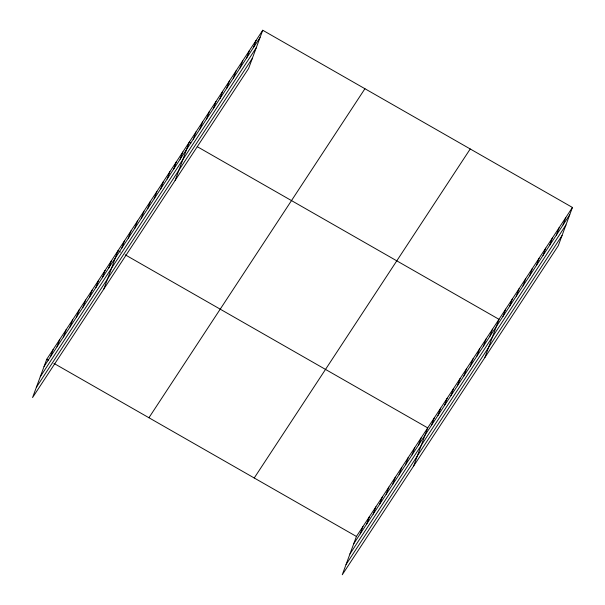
<?xml version="1.0" encoding="UTF-8"?>
<svg xmlns="http://www.w3.org/2000/svg" width="605" height="605" viewBox="0 0 605 605"><rect width="100%" height="100%" fill="white"/><g stroke="black" fill="none" stroke-linecap="round" stroke-linejoin="round"><path stroke-width="0.91" d="M262.736 30.25L46.736 359.264L32.572 397.553L248.572 68.539L262.736 30.25L572.428 207.447L558.264 245.736L342.264 574.75L356.428 536.461L572.428 207.447M50.517 356.685L53.217 349.395M56.999 346.816L59.691 339.518M63.48 336.947L66.172 329.649M69.953 327.071L72.653 319.78M76.434 317.202L79.134 309.911M82.915 307.332L85.615 300.042M89.396 297.463L92.096 290.173M95.877 287.594L98.577 280.296M102.358 277.725L105.051 270.427M108.839 267.849L111.532 260.558M103.848 288.978L118.013 250.689L120.41 252.058M121.794 248.11L124.494 240.82M128.275 238.241L130.975 230.951M134.756 228.372L137.456 221.075M141.237 218.503L143.937 211.205M147.718 208.627L150.411 201.336M154.199 198.758L156.892 191.467M160.673 188.889L163.373 181.598M167.154 179.019L169.854 171.729M173.635 169.15L176.335 161.853M180.116 159.274L182.816 151.984M175.132 180.403L189.297 142.114L190.893 143.03M193.275 139.241L195.967 131.943M199.945 129.069L202.645 121.779M206.623 118.898L209.322 111.607M213.3 108.726L216 101.436M219.978 98.562L222.678 91.264M226.656 88.39L229.348 81.1M233.333 78.219L236.026 70.929M240.004 68.047L242.703 60.757M246.681 57.883L249.381 50.586M253.359 47.712L256.059 40.422M360.217 533.882L362.909 526.592M366.69 524.013L369.39 516.723M373.172 514.144L375.871 506.846M379.653 504.267L382.352 496.977M386.134 494.398L388.833 487.108M392.615 484.529L395.315 477.239M399.096 474.66L401.788 467.37M405.577 464.791L408.269 457.493M412.05 454.922L414.75 447.624M418.531 445.046L421.231 437.755M413.548 466.175L427.712 427.886L125.197 254.803M431.494 425.307L434.193 418.017M437.975 415.438L440.667 408.148M444.456 405.569L447.148 398.272M450.929 395.7L453.629 388.402M457.41 385.824L460.11 378.533M463.891 375.955L466.591 368.664M470.372 366.085L473.072 358.795M476.853 356.216L479.553 348.926M483.334 346.347L486.027 339.05M489.816 336.471L492.508 329.18M484.824 357.6L498.989 319.311L197.275 146.682M502.967 316.438L505.667 309.14M509.644 306.266L512.344 298.976M516.322 296.095L519.022 288.804M523 285.923L525.692 278.633M529.678 275.759L532.37 268.461M536.348 265.587L539.047 258.297M543.025 255.416L545.725 248.126M549.703 245.244L552.403 237.954M556.381 235.08L559.08 227.782M563.058 224.909L565.751 217.618M44.036 366.554L260.037 37.54M40.255 376.786L256.248 47.772M36.353 387.321L252.353 58.314M148.936 417.737L364.936 88.723M254.229 477.988L470.229 148.974M353.736 543.751L569.728 214.737M349.947 553.983L565.947 224.969M346.052 564.518L562.053 235.511M46.736 359.264L48.332 360.179M53.921 363.378L356.428 536.461"/></g></svg>
